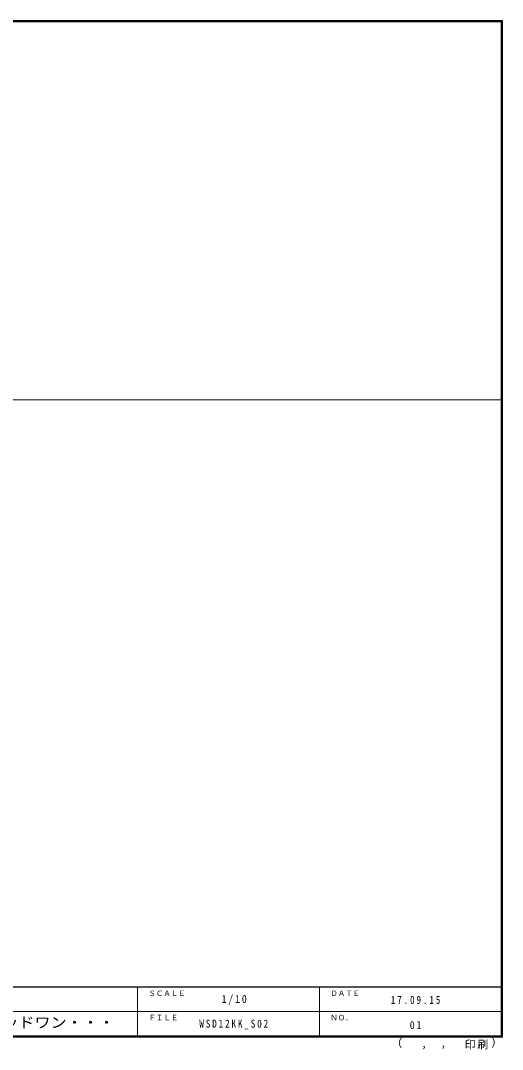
# Model space of a CAD drawing. Units: millimetres on the paper, enlarged 10 times. Extents: x -1947 to 1953, y -1436 to 1392.
# Drawn here: x 629 to 1953, y -1436 to 1392 of the extents above; entities that cross this region are included whole.
import ezdxf
from ezdxf.enums import TextEntityAlignment as Align

# ---------------------------------------------------------------- set-up
doc = ezdxf.new("R2010")
doc.units = ezdxf.units.MM
doc.header["$LTSCALE"] = 10
doc.layers.add('F-1', color=6, linetype='Continuous', lineweight=18)
doc.layers.add('F-A', color=7, linetype='Continuous')
doc.styles.add('ＭＳ ゴシック', font='')
doc.styles.get('ＭＳ ゴシック').set_extended_font_data('MS Gothic')

msp = doc.modelspace()

# ---------------------------------------------------------------- linework, layer by layer
at = {"layer": 'F-1'}
for p, q in [((-1946.69, 1391.67), (1953.31, 1391.67)), ((-1946.69, 1390), (1953.31, 1390)), ((-1946.69, 1388.33), (1953.31, 1388.33)), ((1949.97, 1391.67), (1949.97, -1401.67)), ((1951.64, 1391.67), (1951.64, -1401.67)), ((1953.31, 1391.67), (1953.31, -1401.67)), ((-1946.69, 349.3), (1953.31, 349.3)), ((1953.31, -1263.33), (-1946.69, -1263.33)), ((1953.31, -1265), (-1946.69, -1265)), ((949.97, -1265), (949.97, -1398.33)), ((1449.97, -1265), (1449.97, -1398.33)), ((3.31, -1331.67), (1949.97, -1331.67)), ((1953.31, -1398.33), (-1946.69, -1398.33)), ((1953.31, -1400), (-1946.69, -1400)), ((1953.31, -1401.67), (-1946.69, -1401.67))]:
    msp.add_line(p, q, dxfattribs=at)

# ---------------------------------------------------------------- texts
at = {"layer": 'F-A', "style": 'ＭＳ ゴシック'}
for s, height, p in [('ＳＣＡＬＥ', 14.66, (979.97, -1293.33)), ('ＤＡＴＥ', 14.66, (1479.97, -1293.33)), ('ＦＩＬＥ', 14.66, (979.97, -1360)), ('ＮＯ．', 14.66, (1479.97, -1360)), ('（', 21.99, (1647.98, -1436.1)), ('）', 21.99, (1922.77, -1434.71)), (',', 21.99, (1730.4, -1436.1)), (',', 21.99, (1783.37, -1435.18))]:
    msp.add_text(s, height=height, dxfattribs=at).set_placement(p, align=Align.BOTTOM_LEFT)
at = {"layer": 'F-A', "style": 'ＭＳ ゴシック', "width": 1.1}
msp.add_text('ウッドワン・・・', height=29.33, dxfattribs=at).set_placement((534.97, -1385), align=Align.BOTTOM_LEFT)
at = {"layer": 'F-A', "char_height": 21.99, "attachment_point": 7, "style": 'ＭＳ ゴシック'}
for s, insert in [('\\T1.38;\\W0.9;1/10', (1181.22, -1313.33)), ('\\T1.39;\\W0.85;17.09.15', (1646.22, -1310.83)), ('\\T1.39;\\W0.85;WSD12KK_S02', (1119.97, -1380)), ('\\T1.36;\\W0.9;01', (1698.72, -1380)), ('\\T1.17;印刷', (1849.36, -1435.64))]:
    msp.add_mtext(s, dxfattribs=dict(at, insert=insert))

doc.saveas('drawing.dxf')
